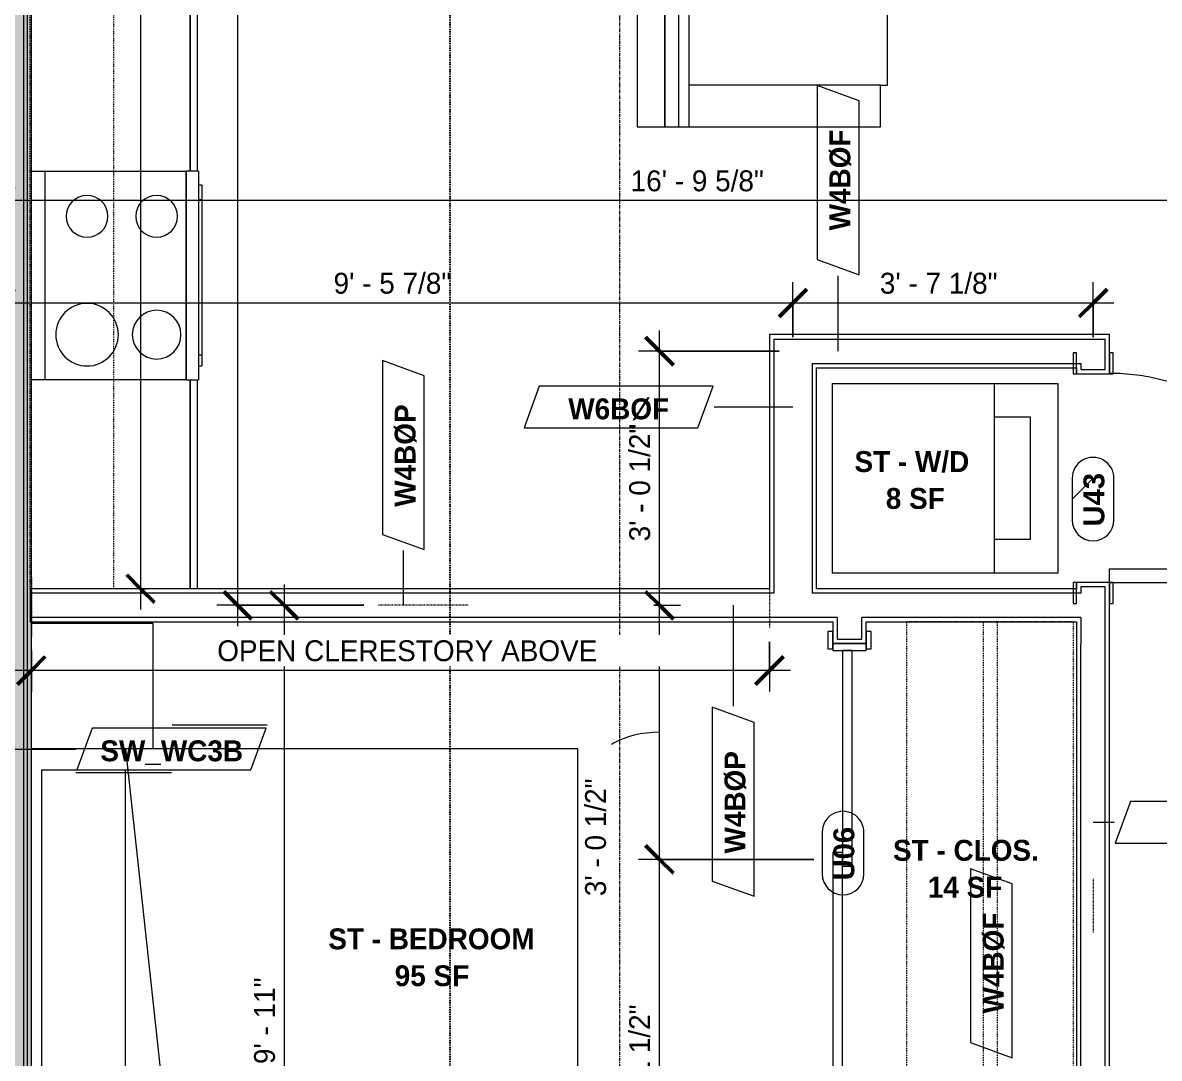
# Model space of a CAD drawing. Header units: inches. Extents: x -4058 to -1781, y 9814 to 12264.
# Drawn here: x -2913.1 to -2749.8, y 10584.5 to 10733.2 of the extents above; entities that cross this region are included whole.
import ezdxf

# ---------------------------------------------------------------- set-up
doc = ezdxf.new("R2010")
doc.units = ezdxf.units.IN
doc.header["$MEASUREMENT"] = 0
for name, pattern in [('Aligning Line 1_8_', [0.25, 0.125, -0.125]), ('Dash', [0.25, 0.125, -0.125]), ('Dash 3_32_', [0.1875, 0.09375, -0.09375]), ('Dash_2_', [0.25, 0.125, -0.125]), ('Grid Line 1_2_', [0.875, 0.5, -0.125, 0.125, -0.125])]:
    doc.linetypes.add(name, pattern=pattern)
for name, color, linetype, lineweight in [('0-1', 7, 'Continuous', 5), ('A-ANNO-DIMS', 211, 'Continuous', 9), ('A-ANNO-DIMS-32', 211, 'Continuous', 9), ('A-AREA-IDEN', 2, 'Continuous', 9), ('A-DETL-1', 90, 'Dash 3_32_', 9), ('A-DOOR-2', 31, 'Continuous', 9), ('A-DOOR-FRAM', 31, 'Continuous', 9), ('A-DOOR-IDEN', 31, 'Continuous', 9), ('A-WALL-1', 7, 'Continuous', 9), ('A-WALL-2', 113, 'Continuous', 9), ('A-WALL-IDEN', 211, 'Continuous', 9), ('G-ANNO-SYMB', 111, 'Aligning Line 1_8_', 9), ('I-FURN', 30, 'Continuous', 9), ('I-WALL-1', 1, 'Continuous', 18), ('I-WALL-2', 10, 'Continuous', 5), ('I-WALL-3', 7, 'Continuous', 9), ('P-SANR-FIXT', 6, 'Continuous', 9), ('Q-CASE', 31, 'Continuous', 9), ('Q-CASE-HDLN', 31, 'Dash', 9), ('Q-SPCQ', 91, 'Continuous', 9), ('S-GRID-1', 1, 'Grid Line 1_2_', 9)]:
    doc.layers.add(name, color=color, linetype=linetype, lineweight=lineweight)
doc.layers.add('0-4', color=250, linetype='Dash_2_')
doc.styles.add('Arial_B', font='arialbd.ttf', dxfattribs={"height": 3})
doc.styles.add('Century Gothic', font='ufonts.com_century-gothic.ttf', dxfattribs={"height": 3})
doc.styles.add('Century Gothic_B', font='GOTHICB.TTF', dxfattribs={"height": 3})
doc.dimstyles.new('MARKETING_DIMENSION', dxfattribs={"dimscale": 12, "dimtxt": 3.132505, "dimasz": 0.333333, "dimexe": 0.25, "dimexo": 0.166667, "dimgap": 0.041667, "dimtad": 1, "dimdec": 4, "dimrnd": 0.0625, "dimzin": 3, "dimdsep": 46, "dimlunit": 4, "dimtxsty": 'Century Gothic', "dimblk1": 'OBLIQUE', "dimblk2": 'OBLIQUE', "dimsah": 1, "dimcen": 0.09, "dimdle": 0.25, "dimazin": 0, "dimtfac": 1, "dimtdec": 4, "dimtix": 1, "dimtmove": 0, "dimatfit": 3, "dimfxl": 1, "dimtvp": 1, "dimtfill": 1, "dimfrac": 2, "dimtolj": 1, "dimtzin": 0, "dimarcsym": 2})
doc.dimstyles.new('THE_DIMENSION_STRING_1', dxfattribs={"dimscale": 12, "dimtxt": 3.132505, "dimasz": 0.333333, "dimexe": 0.25, "dimexo": 0.166667, "dimgap": 0.041667, "dimtad": 1, "dimdec": 4, "dimrnd": 0.0625, "dimzin": 3, "dimdsep": 46, "dimlunit": 4, "dimtxsty": 'Century Gothic', "dimblk1": 'OBLIQUE', "dimblk2": 'OBLIQUE', "dimsah": 1, "dimcen": 0.09, "dimdle": 0.25, "dimazin": 0, "dimtfac": 1, "dimtdec": 4, "dimtix": 1, "dimtmove": 1, "dimatfit": 3, "dimfxl": 1, "dimtvp": 1, "dimtfill": 1, "dimfrac": 2, "dimtolj": 1, "dimtzin": 0, "dimarcsym": 2})
doc.dimstyles.new('THE_DIMENSION_STRING_3', dxfattribs={"dimscale": 12, "dimtxt": 3.132505, "dimasz": 0.333333, "dimexe": 0.25, "dimexo": 0.166667, "dimgap": 0.041667, "dimtad": 1, "dimdec": 4, "dimrnd": 0.0625, "dimzin": 3, "dimdsep": 46, "dimlunit": 4, "dimtxsty": 'Century Gothic', "dimblk1": 'OBLIQUE', "dimblk2": 'OBLIQUE', "dimsah": 1, "dimcen": 0.09, "dimdle": 0.25, "dimazin": 0, "dimtfac": 1, "dimtdec": 4, "dimtix": 1, "dimtmove": 0, "dimatfit": 3, "dimfxl": 1, "dimtvp": 1, "dimtfill": 1, "dimfrac": 2, "dimtolj": 1, "dimtzin": 0, "dimarcsym": 2})
doc.dimstyles.new('THE_DIMENSION_STRING_4', dxfattribs={"dimscale": 12, "dimtxt": 3.132505, "dimasz": 0.333333, "dimexe": 0.25, "dimexo": 0.166667, "dimgap": 0.041667, "dimtad": 1, "dimdec": 4, "dimrnd": 0.0625, "dimzin": 3, "dimdsep": 46, "dimlunit": 4, "dimtxsty": 'Century Gothic', "dimblk1": 'OBLIQUE', "dimblk2": 'OBLIQUE', "dimsah": 1, "dimcen": 0.09, "dimdle": 0.25, "dimazin": 0, "dimtfac": 1, "dimtdec": 4, "dimtix": 1, "dimtmove": 0, "dimatfit": 3, "dimfxl": 1, "dimtvp": 1, "dimtfill": 1, "dimfrac": 2, "dimtolj": 1, "dimtzin": 0, "dimarcsym": 2})
doc.dimstyles.new('THE_DIMENSION_STRING_5', dxfattribs={"dimscale": 12, "dimtxt": 3.132505, "dimasz": 0.333333, "dimexe": 0.25, "dimexo": 0.166667, "dimgap": 0.041667, "dimtad": 1, "dimdec": 4, "dimrnd": 0.0625, "dimzin": 3, "dimdsep": 46, "dimlunit": 4, "dimtxsty": 'Century Gothic', "dimblk1": 'OBLIQUE', "dimblk2": 'OBLIQUE', "dimsah": 1, "dimcen": 0.09, "dimdle": 0.25, "dimazin": 0, "dimtfac": 1, "dimtdec": 4, "dimtix": 1, "dimtmove": 0, "dimatfit": 3, "dimfxl": 1, "dimtvp": 1, "dimtfill": 1, "dimfrac": 2, "dimtolj": 1, "dimtzin": 0, "dimarcsym": 2})

# ---------------------------------------------------------------- blocks, each defined once
blk = doc.blocks.new('CTR - 1st Phase - Common Walls_rvt-1-UNITS PLANS - 3RD FLOOR')
at = {"layer": 'I-WALL-1'}
blk.add_hatch(color=256, dxfattribs=at).paths.add_polyline_path([(-2911.89, 10458.16), (-2911.89, 10843.14), (-2912.51, 10843.14), (-2912.51, 10458.16)], flags=0)
at = {"layer": 'I-WALL-2'}
for points in [[(-2913.01, 10457.54), (-2913.01, 10843.14), (-2918.51, 10843.14), (-2918.51, 10457.54)], [(-2913.01, 10457.54), (-2912.51, 10457.54), (-2912.51, 10843.14), (-2913.01, 10843.14), (-2913.01, 10458.16)]]:
    blk.add_hatch(color=256, dxfattribs=at).paths.add_polyline_path(points, flags=0)
at = {"layer": 'A-WALL-1'}
for p, q in [((-2913.01, 10843.14), (-2913.01, 10458.16)), ((-2912.51, 10843.14), (-2912.51, 10458.16))]:
    blk.add_line(p, q, dxfattribs=at)
at = {"layer": 'I-WALL-3'}
blk.add_line((-2911.89, 10496.91), (-2911.89, 10843.14), dxfattribs=at)
blk = doc.blocks.new('Couch-Both_Arms-Generic - 1-1352606-UNITS PLANS - 3RD FLOOR')
at = {"layer": 'I-FURN'}
for p, q in [((42, 17.5), (-42, 17.5)), ((-42, 17.5), (-42, 13.5)), ((42, 13.5), (42, 17.5)), ((-42, 13.5), (42, 13.5)), ((42, 13.5), (-42, 13.5)), ((-42, 13.5), (-42, 10)), ((42, 10), (42, 13.5)), ((-42, 11.5), (42, 11.5)), ((-42, 10), (-42, -17.5)), ((-42, 10), (42, 10)), ((-36, -17.5), (-36, 10)), ((36, 10), (36, -17.5)), ((42, -17.5), (42, 10)), ((-42, -17.5), (-36, -17.5)), ((-36, -17.5), (-36, -18.5)), ((36, -18.5), (36, -17.5)), ((36, -17.5), (42, -17.5)), ((-36, -18.5), (36, -18.5))]:
    blk.add_line(p, q, dxfattribs=at)
blk = doc.blocks.new('SLIDING - FLUSH - SLIDING - FLUSH - 5-0 x 6-8-3934327-UNITS PLANS - 3RD FLOOR')
at = {"layer": 'A-DOOR-2'}
for p, q in [((-30.25, 3), (-32.75, 3)), ((-32.75, 3), (-32.75, 2.25)), ((-32.75, 2.25), (-30.25, 2.25)), ((-30.25, 2.25), (-30.25, 3)), ((1, 2.25), (-30, 2.25)), ((-30, 2.25), (-30, 0.87)), ((1, 0.87), (1, 2.25)), ((30.25, 3), (30.25, 2.25)), ((32.75, 3), (30.25, 3)), ((30.25, 2.25), (32.75, 2.25)), ((32.75, 2.25), (32.75, 3)), ((-30, 0.87), (1, 0.87)), ((30, 0.87), (-1, 0.87)), ((-1, 0.87), (-1, -0.5)), ((30, -0.5), (30, 0.87)), ((-1, -0.5), (30, -0.5)), ((-30.25, -2.5), (-32.75, -2.5)), ((-32.75, -2.5), (-32.75, -3.25)), ((-32.75, -3.25), (-30.25, -3.25)), ((-30.25, -3.25), (-30.25, -2.5)), ((32.75, -2.5), (30.25, -2.5)), ((30.25, -2.5), (30.25, -3.25)), ((30.25, -3.25), (32.75, -3.25)), ((32.75, -3.25), (32.75, -2.5))]:
    blk.add_line(p, q, dxfattribs=at)
at = {"layer": 'A-DOOR-FRAM'}
for p, q in [((-30, 2.25), (-31, 2.25)), ((-31, 2.25), (-31, -2.5)), ((-30, -2.5), (-30, 2.25)), ((31, 2.25), (30, 2.25)), ((30, 2.25), (30, -2.5)), ((31, -2.5), (31, 2.25)), ((-31, -2.5), (-30, -2.5)), ((30, -2.5), (31, -2.5))]:
    blk.add_line(p, q, dxfattribs=at)
blk = doc.blocks.new('OD_CW_Closet - OD_CW_Closet-3786619-UNITS PLANS - 3RD FLOOR')
at = {"layer": 'Q-CASE-HDLN'}
for p, q in [((68.99, 24), (0.74, 24)), ((0.74, 24), (0.74, 0)), ((68.99, 0), (68.99, 24)), ((0.74, 13), (68.99, 13)), ((0.74, 11), (68.99, 11)), ((0.74, 0), (68.99, 0))]:
    blk.add_line(p, q, dxfattribs=at)
blk = doc.blocks.new('SWING - SINGLE - FLUSH - SWING - FLUSH - 2-6 x 6-8 - PASSAGE-4330523-UNITS PLANS - 3RD FLOOR')
at = {"layer": 'A-DOOR-2'}
for p, q in [((13, 2.375), (13, 32.375)), ((15, 32.375), (13, 32.375)), ((15, 2.375), (15, 32.375)), ((-15, 2.875), (-18, 2.875)), ((-18, 2.875), (-18, 2.375)), ((-18, 2.375), (-15, 2.375)), ((-15, 2.375), (-15, 2.875)), ((15, 2.375), (13, 2.375)), ((18, 2.875), (15, 2.875)), ((15, 2.875), (15, 2.375)), ((15, 2.375), (18, 2.375)), ((18, 2.375), (18, 2.875)), ((-15, -2.375), (-18, -2.375)), ((-18, -2.375), (-18, -2.875)), ((-18, -2.875), (-15, -2.875)), ((-15, -2.875), (-15, -2.375)), ((18, -2.375), (15, -2.375)), ((15, -2.375), (15, -2.875)), ((15, -2.875), (18, -2.875)), ((18, -2.875), (18, -2.375))]:
    blk.add_line(p, q, dxfattribs=at)
blk.add_arc((15, 2.375), 30.067, 93.81407, 180, dxfattribs=at)
blk = doc.blocks.new('Bed-Standard - Queen 60_ x 79_-1242961-UNITS PLANS - 3RD FLOOR')
at = {"layer": 'I-FURN'}
for p, q in [((-19.31, 37.2), (-19.31, -41.3)), ((40.69, -41.3), (40.69, 37.2)), ((-16.31, 35.7), (-16.31, 23.7)), ((-16.31, 35.7), (37.69, 35.7)), ((37.69, 35.7), (37.69, 23.7)), ((40.69, 23.7), (-19.31, 17.13)), ((-16.31, 23.7), (37.69, 23.7)), ((-19.31, -41.3), (40.69, -41.3))]:
    blk.add_line(p, q, dxfattribs=at)
blk = doc.blocks.new('Stacked Washer and Dryer - 26_x25_ - Private-3627842-UNITS PLANS - 3RD FLOOR')
at = {"layer": 'P-SANR-FIXT'}
for p, q in [((0, 13.625), (32.4375, 13.625)), ((0, 13.625), (0, -13.625)), ((23.34375, -13.625), (23.34375, 13.625)), ((32.4375, 13.625), (32.4375, -13.625)), ((28.53125, 8.75), (23.34375, 8.75)), ((28.53125, -8.75), (28.53125, 8.75)), ((23.34375, -8.75), (28.53125, -8.75)), ((32.4375, -13.625), (0, -13.625))]:
    blk.add_line(p, q, dxfattribs=at)
blk = doc.blocks.new('Table-Night Stand - 18_ x 18_ x 24_-V29-UNITS PLANS - 3RD FLOOR')
at = {"layer": 'I-FURN'}
for p, q in [((18.15, 0), (18.15, 17.5)), ((0.15, 0), (18.15, 0))]:
    blk.add_line(p, q, dxfattribs=at)
blk = doc.blocks.new('OD_CW_Base Cabinet - OD_CW_Base Cabinet-3857764-UNITS PLANS - 3RD FLOOR')
at = {"layer": 'Q-CASE'}
for p, q in [((36.49, 0), (131.34, 0)), ((161.34, 0), (191.34, 0)), ((0.74, -23.81), (0.74, -21.81))]:
    blk.add_line(p, q, dxfattribs=at)
blk = doc.blocks.new('OD_CW_Upper Cabinet - OD_CW_Upper Cabinet-4304083-UNITS PLANS - 3RD FLOOR')
at = {"layer": 'Q-CASE-HDLN'}
for p, q in [((0.74, -24), (0.74, -12)), ((0.74, -12), (191.34, -12)), ((191.34, -12), (191.34, -24)), ((191.34, -24), (0.74, -24))]:
    blk.add_line(p, q, dxfattribs=at)
blk = doc.blocks.new('Wall Tag - Shear Wall-3956451-UNITS PLANS - 3RD FLOOR')
at = {"layer": 'A-WALL-IDEN'}
for p, q in [((0.4291, 0.1068), (0.0033, 0.1068)), ((-0.3561, 0.0937), (-0.4244, -0.0937)), ((0.4244, 0.0937), (-0.3561, 0.0937)), ((0.3561, -0.0937), (0.4244, 0.0937)), ((-0.4244, -0.0937), (0.3561, -0.0937)), ((0, -0.1068), (-0.4291, -0.1068))]:
    blk.add_line(p, q, dxfattribs=at)
blk = doc.blocks.new('DIMBLOCK588-UNITS PLANS - 3RD FLOOR')
at = {"layer": 'A-ANNO-DIMS-32', "lineweight": 50}
for p, q in [((-2821.63, 10613.03), (-2823.63, 10615.03)), ((-2821.63, 10613.03), (-2819.63, 10611.03)), ((-2821.63, 10553.53), (-2823.63, 10555.53)), ((-2821.63, 10553.53), (-2819.63, 10551.53))]:
    blk.add_line(p, q, dxfattribs=at)
at = {"layer": 'A-ANNO-DIMS-32'}
for p, q in [((-2799.45, 10613.03), (-2824.63, 10613.03)), ((-2821.63, 10553.53), (-2821.63, 10613.03)), ((-2821.63, 10613.03), (-2799.45, 10613.03)), ((-2806.42, 10553.53), (-2824.63, 10553.53)), ((-2821.63, 10553.53), (-2806.42, 10553.53))]:
    blk.add_line(p, q, dxfattribs=at)
at = {"layer": 'A-ANNO-DIMS-32', "color": 0, "insert": (-2825.98, 10573.04), "char_height": 3, "width": 24.5827, "attachment_point": 1, "rotation": 90, "line_spacing_factor": 0.984502, "style": 'Century Gothic', "bg_fill": 3, "box_fill_scale": 1.25, "bg_fill_color": 256, "bg_fill_true_color": 13158600, "bg_fill_transparency": 0}
blk.add_mtext('4\' - 11 1/2"', dxfattribs=at)
blk = doc.blocks.new('_Oblique')
at = {"color": 0, "linetype": 'ByBlock', "lineweight": -2}
blk.add_line((-0.5, -0.5), (0.5, 0.5), dxfattribs=at)
blk = doc.blocks.new('DIMBLOCK589-UNITS PLANS - 3RD FLOOR')
at = {"layer": 'A-ANNO-DIMS-32', "lineweight": 50}
for p, q in [((-2821.63, 10649.53), (-2823.63, 10651.53)), ((-2821.63, 10649.53), (-2819.63, 10647.53)), ((-2821.63, 10613.03), (-2823.63, 10615.03)), ((-2821.63, 10613.03), (-2819.63, 10611.03))]:
    blk.add_line(p, q, dxfattribs=at)
at = {"layer": 'A-ANNO-DIMS-32'}
for p, q in [((-2822.46, 10649.53), (-2818.63, 10649.53)), ((-2821.63, 10649.53), (-2822.46, 10649.53)), ((-2821.63, 10613.03), (-2821.63, 10649.53)), ((-2799.45, 10613.03), (-2824.63, 10613.03)), ((-2821.63, 10613.03), (-2799.45, 10613.03))]:
    blk.add_line(p, q, dxfattribs=at)
blk.add_ellipse((-2821.63, 10625.89), major_axis=(-9.31, 0), ratio=0.579435, start_param=4.712389, end_param=6.283185, dxfattribs=at)
at = {"layer": 'A-ANNO-DIMS-32', "color": 0, "insert": (-2832.32, 10607.74), "char_height": 3, "width": 21.7784, "attachment_point": 1, "rotation": 90, "line_spacing_factor": 0.984502, "style": 'Century Gothic', "bg_fill": 3, "box_fill_scale": 1.25, "bg_fill_color": 256, "bg_fill_true_color": 13158600, "bg_fill_transparency": 0}
blk.add_mtext('3\' - 0 1/2"', dxfattribs=at)
blk = doc.blocks.new('DIMBLOCK590-UNITS PLANS - 3RD FLOOR')
at = {"layer": 'A-ANNO-DIMS-32', "lineweight": 50}
for p, q in [((-2821.63, 10686.03), (-2823.63, 10688.03)), ((-2821.63, 10686.03), (-2819.63, 10684.03)), ((-2821.63, 10649.53), (-2823.63, 10651.53)), ((-2821.63, 10649.53), (-2819.63, 10647.53))]:
    blk.add_line(p, q, dxfattribs=at)
at = {"layer": 'A-ANNO-DIMS-32'}
for p, q in [((-2821.63, 10649.53), (-2821.63, 10689.03)), ((-2804.45, 10686.03), (-2824.63, 10686.03)), ((-2821.63, 10686.03), (-2804.45, 10686.03)), ((-2822.46, 10649.53), (-2818.63, 10649.53)), ((-2821.63, 10649.53), (-2822.46, 10649.53))]:
    blk.add_line(p, q, dxfattribs=at)
at = {"layer": 'A-ANNO-DIMS-32', "color": 0, "insert": (-2825.98, 10658.71), "char_height": 3, "width": 21.7784, "attachment_point": 1, "rotation": 90, "line_spacing_factor": 0.984502, "style": 'Century Gothic', "bg_fill": 3, "box_fill_scale": 1.25, "bg_fill_color": 256, "bg_fill_true_color": 13158600, "bg_fill_transparency": 0}
blk.add_mtext('3\' - 0 1/2"', dxfattribs=at)
blk = doc.blocks.new('Wall Tag - Arch Wall-3956453-UNITS PLANS - 3RD FLOOR')
at = {"layer": 'A-WALL-IDEN'}
for p, q in [((-0.3561, 0.0937), (-0.4244, -0.0937)), ((0.4244, 0.0937), (-0.3561, 0.0937)), ((0.3561, -0.0937), (0.4244, 0.0937)), ((-0.4244, -0.0937), (0.3561, -0.0937))]:
    blk.add_line(p, q, dxfattribs=at)
blk = doc.blocks.new('Door Tag - Type Mark-2601225-UNITS PLANS - 3RD FLOOR')
at = {"layer": 'A-DOOR-IDEN'}
for p, q in [((0.09375, 0.09375), (-0.09375, 0.09375)), ((-0.09375, -0.09375), (0.09375, -0.09375))]:
    blk.add_line(p, q, dxfattribs=at)
for centre, start, end in [((-0.09375, 0), 90, 270), ((0.09375, 0), 270, 90)]:
    blk.add_arc(centre, 0.09375, start, end, dxfattribs=at)
blk = doc.blocks.new('DIMBLOCK863-UNITS PLANS - 3RD FLOOR')
at = {"layer": 'A-ANNO-DIMS-32'}
for p, q in [((-2802.45, 10688.03), (-2802.45, 10695.95)), ((-2759.32, 10688.03), (-2759.32, 10695.95)), ((-2756.32, 10692.95), (-2802.45, 10692.95)), ((-2802.45, 10692.95), (-2802.45, 10688.03)), ((-2759.32, 10692.95), (-2759.32, 10688.03))]:
    blk.add_line(p, q, dxfattribs=at)
at = {"layer": 'A-ANNO-DIMS-32', "lineweight": 50}
for p, q in [((-2802.45, 10692.95), (-2800.45, 10694.95)), ((-2759.32, 10692.95), (-2757.32, 10694.95)), ((-2802.45, 10692.95), (-2804.45, 10690.95)), ((-2759.32, 10692.95), (-2761.32, 10690.95))]:
    blk.add_line(p, q, dxfattribs=at)
at = {"layer": 'A-ANNO-DIMS-32', "color": 0, "insert": (-2789.96, 10697.3), "char_height": 3, "width": 21.7784, "attachment_point": 1, "line_spacing_factor": 0.984502, "style": 'Century Gothic', "bg_fill": 3, "box_fill_scale": 1.25, "bg_fill_color": 256, "bg_fill_true_color": 13158600, "bg_fill_transparency": 0}
blk.add_mtext('3\' - 7 1/8"', dxfattribs=at)
blk = doc.blocks.new('DIMBLOCK864-UNITS PLANS - 3RD FLOOR')
at = {"layer": 'A-ANNO-DIMS-32'}
for p, q in [((-2916.32, 10692.12), (-2916.32, 10695.95)), ((-2802.45, 10688.03), (-2802.45, 10695.95)), ((-2802.45, 10692.95), (-2919.32, 10692.95)), ((-2916.32, 10692.95), (-2916.32, 10692.12)), ((-2802.45, 10692.95), (-2802.45, 10688.03))]:
    blk.add_line(p, q, dxfattribs=at)
at = {"layer": 'A-ANNO-DIMS-32', "lineweight": 50}
for p, q in [((-2916.32, 10692.95), (-2914.32, 10694.95)), ((-2802.45, 10692.95), (-2800.45, 10694.95)), ((-2916.32, 10692.95), (-2918.32, 10690.95)), ((-2802.45, 10692.95), (-2804.45, 10690.95))]:
    blk.add_line(p, q, dxfattribs=at)
at = {"layer": 'A-ANNO-DIMS-32', "color": 0, "insert": (-2868.46, 10697.3), "char_height": 3, "width": 21.7784, "attachment_point": 1, "line_spacing_factor": 0.984502, "style": 'Century Gothic', "bg_fill": 3, "box_fill_scale": 1.25, "bg_fill_color": 256, "bg_fill_true_color": 13158600, "bg_fill_transparency": 0}
blk.add_mtext('9\' - 5 7/8"', dxfattribs=at)
blk = doc.blocks.new('DIMBLOCK918-UNITS PLANS - 3RD FLOOR')
at = {"layer": 'A-ANNO-DIMS-32'}
for p, q in [((-2882.25, 10846.13), (-2882.25, 10646.53)), ((-2876.3, 10843.13), (-2885.25, 10843.13)), ((-2882.25, 10843.13), (-2876.3, 10843.13)), ((-2864.12, 10649.53), (-2885.25, 10649.53)), ((-2882.25, 10649.53), (-2864.12, 10649.53))]:
    blk.add_line(p, q, dxfattribs=at)
at = {"layer": 'A-ANNO-DIMS-32', "lineweight": 50}
for p, q in [((-2882.25, 10843.13), (-2884.25, 10845.13)), ((-2882.25, 10843.13), (-2880.25, 10841.13)), ((-2882.25, 10649.53), (-2884.25, 10651.53)), ((-2882.25, 10649.53), (-2880.25, 10647.53))]:
    blk.add_line(p, q, dxfattribs=at)
at = {"layer": 'A-ANNO-DIMS-32', "color": 0, "insert": (-2886.59, 10736.09), "char_height": 3, "width": 24.5827, "attachment_point": 1, "rotation": 90, "line_spacing_factor": 0.984502, "style": 'Century Gothic', "bg_fill": 3, "box_fill_scale": 1.25, "bg_fill_color": 256, "bg_fill_true_color": 13158600, "bg_fill_transparency": 0}
blk.add_mtext('16\' - 1 5/8"', dxfattribs=at)
blk = doc.blocks.new('DIMBLOCK1198-UNITS PLANS - 3RD FLOOR')
at = {"layer": 'A-ANNO-DIMS-32'}
for p, q in [((-2737.24, 10379.04), (-2737.24, 11757.51)), ((-2763.24, 11754.51), (-2734.24, 11754.51)), ((-2760.24, 11755.34), (-2760.24, 11751.51)), ((-2760.24, 11754.51), (-2760.24, 11755.34)), ((-2737.24, 11754.51), (-2737.24, 10379.04))]:
    blk.add_line(p, q, dxfattribs=at)
at = {"layer": 'A-ANNO-DIMS-32', "lineweight": 50}
for p, q in [((-2760.24, 11754.51), (-2758.24, 11756.51)), ((-2737.24, 11754.51), (-2735.24, 11756.51)), ((-2760.24, 11754.51), (-2762.24, 11752.51)), ((-2737.24, 11754.51), (-2739.24, 11752.51))]:
    blk.add_line(p, q, dxfattribs=at)
at = {"layer": 'A-ANNO-DIMS-32', "color": 0, "insert": (-2755.15, 11758.85), "char_height": 3, "width": 15.394, "attachment_point": 1, "line_spacing_factor": 0.984502, "style": 'Century Gothic', "bg_fill": 3, "box_fill_scale": 1.25, "bg_fill_color": 256, "bg_fill_true_color": 13158600, "bg_fill_transparency": 0}
blk.add_mtext('1\' - 11"', dxfattribs=at)
blk = doc.blocks.new('DIMBLOCK1351-UNITS PLANS - 3RD FLOOR')
at = {"layer": 'A-ANNO-DIMS-32'}
for p, q in [((-2875.55, 10652.53), (-2875.55, 10530.53)), ((-2874.72, 10649.53), (-2878.55, 10649.53)), ((-2875.55, 10649.53), (-2874.72, 10649.53)), ((-2874.72, 10530.53), (-2878.55, 10530.53)), ((-2875.55, 10530.53), (-2874.72, 10530.53))]:
    blk.add_line(p, q, dxfattribs=at)
at = {"layer": 'A-ANNO-DIMS-32', "lineweight": 50}
for p, q in [((-2875.55, 10649.53), (-2877.55, 10651.53)), ((-2875.55, 10649.53), (-2873.55, 10647.53)), ((-2875.55, 10530.53), (-2877.55, 10532.53)), ((-2875.55, 10530.53), (-2873.55, 10528.53))]:
    blk.add_line(p, q, dxfattribs=at)
at = {"layer": 'A-ANNO-DIMS-32', "color": 0, "insert": (-2879.89, 10583.62), "char_height": 3, "width": 15.394, "attachment_point": 1, "rotation": 90, "line_spacing_factor": 0.984502, "style": 'Century Gothic', "bg_fill": 3, "box_fill_scale": 1.25, "bg_fill_color": 256, "bg_fill_true_color": 13158600, "bg_fill_transparency": 0}
blk.add_mtext('9\' - 11"', dxfattribs=at)
blk = doc.blocks.new('DIMBLOCK1399-UNITS PLANS - 3RD FLOOR')
at = {"layer": 'A-ANNO-DIMS-32'}
for p, q in [((-2805.82, 10644.28), (-2805.82, 10637.16)), ((-2805.82, 10640.16), (-2805.82, 10644.28)), ((-2911.89, 10643.03), (-2911.89, 10637.16)), ((-2911.89, 10640.16), (-2911.89, 10643.03)), ((-2802.82, 10640.16), (-2914.89, 10640.16))]:
    blk.add_line(p, q, dxfattribs=at)
at = {"layer": 'A-ANNO-DIMS-32', "lineweight": 50}
for p, q in [((-2911.89, 10640.16), (-2909.89, 10642.16)), ((-2805.82, 10640.16), (-2803.82, 10642.16)), ((-2911.89, 10640.16), (-2913.89, 10638.16)), ((-2805.82, 10640.16), (-2807.82, 10638.16))]:
    blk.add_line(p, q, dxfattribs=at)
at = {"layer": 'A-ANNO-DIMS-32', "color": 0, "insert": (-2885.18, 10644.5), "char_height": 3, "width": 63.1871, "attachment_point": 1, "line_spacing_factor": 0.984502, "style": 'Century Gothic', "bg_fill": 3, "box_fill_scale": 1.25, "bg_fill_color": 256, "bg_fill_true_color": 13158600, "bg_fill_transparency": 0}
blk.add_mtext('OPEN CLERESTORY ABOVE', dxfattribs=at)
blk = doc.blocks.new('DIMBLOCK1412-UNITS PLANS - 3RD FLOOR')
at = {"layer": 'A-ANNO-DIMS-32'}
for p, q in [((-2714.72, 10715.53), (-2714.72, 10704.66)), ((-2714.72, 10707.66), (-2714.72, 10715.53)), ((-2916.32, 10711.53), (-2916.32, 10704.66)), ((-2916.32, 10707.66), (-2916.32, 10711.53)), ((-2711.72, 10707.66), (-2919.32, 10707.66))]:
    blk.add_line(p, q, dxfattribs=at)
at = {"layer": 'A-ANNO-DIMS-32', "lineweight": 50}
for p, q in [((-2916.32, 10707.66), (-2914.32, 10709.66)), ((-2714.72, 10707.66), (-2712.72, 10709.66)), ((-2916.32, 10707.66), (-2918.32, 10705.66)), ((-2714.72, 10707.66), (-2716.72, 10705.66))]:
    blk.add_line(p, q, dxfattribs=at)
at = {"layer": 'A-ANNO-DIMS-32', "color": 0, "insert": (-2825.77, 10712.01), "char_height": 3, "width": 24.5827, "attachment_point": 1, "line_spacing_factor": 0.984502, "style": 'Century Gothic', "bg_fill": 3, "box_fill_scale": 1.25, "bg_fill_color": 256, "bg_fill_true_color": 13158600, "bg_fill_transparency": 0}
blk.add_mtext('16\' - 9 5/8"', dxfattribs=at)
blk = doc.blocks.new('DIMBLOCK1490-UNITS PLANS - 3RD FLOOR')
at = {"layer": 'A-ANNO-DIMS-32', "lineweight": 50}
for p, q in [((-2896.19, 10842.51), (-2898.19, 10844.51)), ((-2896.19, 10842.51), (-2894.19, 10840.51)), ((-2896.19, 10651.91), (-2898.19, 10653.91)), ((-2896.19, 10651.91), (-2894.19, 10649.91))]:
    blk.add_line(p, q, dxfattribs=at)
at = {"layer": 'A-ANNO-DIMS-32'}
for p, q in [((-2896.19, 10845.51), (-2896.19, 10648.91)), ((-2895.36, 10842.51), (-2899.19, 10842.51)), ((-2896.19, 10842.51), (-2895.36, 10842.51)), ((-2895.36, 10651.91), (-2899.19, 10651.91)), ((-2896.19, 10651.91), (-2895.36, 10651.91))]:
    blk.add_line(p, q, dxfattribs=at)
at = {"layer": 'A-ANNO-DIMS-32', "color": 0, "insert": (-2900.53, 10735.8), "char_height": 3, "width": 27.387, "attachment_point": 1, "rotation": 90, "line_spacing_factor": 0.984502, "style": 'Century Gothic', "bg_fill": 3, "box_fill_scale": 1.25, "bg_fill_color": 256, "bg_fill_true_color": 13158600, "bg_fill_transparency": 0}
blk.add_mtext('15\' - 10 5/8"', dxfattribs=at)

msp = doc.modelspace()

# ---------------------------------------------------------------- linework, layer by layer
at = {"layer": 'A-DETL-1'}
for p, q in [((-2911.88624, 10669.90981), (-2911.88624, 10671.65981)), ((-2911.88624, 10653.53481), (-2911.88624, 10645.03481)), ((-2805.82374, 10654.03481), (-2805.82374, 10646.28481)), ((-2849.12374, 10649.53481), (-2862.12374, 10649.53481)), ((-2759.32374, 10610.2246), (-2759.32374, 10602.53481))]:
    msp.add_line(p, q, dxfattribs=at)
at = {"layer": 'A-DOOR-IDEN'}
msp.add_line((-2759.32374, 10667.78446), (-2762.32374, 10664.78446), dxfattribs=at)
at = {"layer": 'A-WALL-2'}
for p, q in [((-2756.94874, 10688.40912), (-2805.82374, 10688.40912)), ((-2805.82374, 10688.40912), (-2805.82374, 10651.90981)), ((-2805.19874, 10687.78412), (-2757.57374, 10687.78412)), ((-2805.19874, 10687.78412), (-2805.19874, 10651.28481)), ((-2757.57374, 10683.40946), (-2757.57374, 10687.78412)), ((-2756.94874, 10682.78446), (-2756.94874, 10688.40912)), ((-2799.69874, 10684.28412), (-2761.07374, 10684.28412)), ((-2799.69874, 10684.28412), (-2799.69874, 10651.28481)), ((-2761.07374, 10684.28412), (-2761.07374, 10683.40946)), ((-2799.07374, 10683.65912), (-2761.69874, 10683.65912)), ((-2799.07374, 10651.90981), (-2799.07374, 10683.65912)), ((-2761.69874, 10683.65912), (-2761.69874, 10682.78446)), ((-2761.69874, 10682.78446), (-2756.94874, 10682.78446)), ((-2761.07374, 10683.40946), (-2757.57374, 10683.40946)), ((-2805.82374, 10651.90981), (-2912.07374, 10651.90981)), ((-2912.07374, 10651.90981), (-2912.07374, 10647.15981)), ((-2761.69874, 10651.90981), (-2799.07374, 10651.90981)), ((-2761.69874, 10652.78446), (-2761.69874, 10651.90981)), ((-2756.94874, 10652.78446), (-2761.69874, 10652.78446)), ((-2761.07374, 10652.15946), (-2761.07374, 10651.28481)), ((-2757.57374, 10652.15946), (-2761.07374, 10652.15946)), ((-2757.57374, 10643.9144), (-2757.57374, 10652.15946)), ((-2756.94874, 10643.9144), (-2756.94874, 10652.78446)), ((-2805.19874, 10651.28481), (-2912.07374, 10651.28481)), ((-2761.07374, 10651.28481), (-2799.69874, 10651.28481)), ((-2796.07374, 10647.78481), (-2912.07374, 10647.78481)), ((-2912.07374, 10647.15981), (-2796.69874, 10647.15981)), ((-2796.69874, 10647.15981), (-2796.69874, 10644.03481)), ((-2796.07374, 10647.78481), (-2796.07374, 10644.65981)), ((-2792.57374, 10644.65981), (-2792.57374, 10647.78481)), ((-2761.07374, 10647.78481), (-2792.57374, 10647.78481)), ((-2791.94874, 10644.03481), (-2791.94874, 10647.15981)), ((-2791.94874, 10647.15981), (-2761.69874, 10647.15981)), ((-2761.69874, 10647.15981), (-2761.69874, 10643.9144)), ((-2761.07374, 10647.78481), (-2761.07374, 10643.9144)), ((-2796.69874, 10644.03481), (-2791.94874, 10644.03481)), ((-2796.07374, 10644.65981), (-2792.57374, 10644.65981)), ((-2761.69874, 10643.9144), (-2761.69874, 10578.90981)), ((-2761.07374, 10578.28481), (-2761.07374, 10643.9144)), ((-2757.57374, 10574.78481), (-2757.57374, 10643.9144)), ((-2756.94874, 10574.15981), (-2756.94874, 10643.9144))]:
    msp.add_line(p, q, dxfattribs=at)
at = {"layer": 'A-WALL-IDEN'}
for p, q in [((-2795.95391, 10686.03412), (-2795.95391, 10696.87728)), ((-2858.43517, 10649.53481), (-2858.43517, 10657.37796)), ((-2916.32374, 10628.8742), (-2905.48058, 10628.8742)), ((-2759.32374, 10618.35113), (-2756.29441, 10618.35113))]:
    msp.add_line(p, q, dxfattribs=at)
at = {"layer": 'G-ANNO-SYMB'}
msp.add_line((-2851.7738, 10857.05315), (-2851.7738, 9975.90299), dxfattribs=at)
at = {"layer": 'Q-CASE'}
for p, q in [((-2889.07374, 10806.75981), (-2889.07374, 10711.90981)), ((-2889.07374, 10711.90981), (-2889.07374, 10806.75981)), ((-2888.07374, 10806.75981), (-2888.07374, 10711.90981)), ((-2889.07374, 10681.90981), (-2889.07374, 10651.90981)), ((-2889.07374, 10651.90981), (-2889.07374, 10681.90981)), ((-2888.07374, 10681.90981), (-2888.07374, 10651.90981))]:
    msp.add_line(p, q, dxfattribs=at)
at = {"layer": 'Q-SPCQ'}
for p, q in [((-2911.88624, 10711.90981), (-2909.88624, 10711.90981)), ((-2909.88624, 10711.90981), (-2889.63624, 10711.90981)), ((-2909.88624, 10681.90981), (-2909.88624, 10711.90981)), ((-2889.63624, 10681.90981), (-2889.63624, 10711.90981)), ((-2887.88624, 10711.90981), (-2889.63624, 10711.90981)), ((-2889.63624, 10711.90981), (-2889.63624, 10681.90981)), ((-2887.88624, 10711.90981), (-2887.88624, 10681.90981)), ((-2887.38624, 10709.90981), (-2887.88624, 10709.90981)), ((-2887.38624, 10709.90981), (-2887.38624, 10707.78481)), ((-2887.38624, 10707.78481), (-2887.88624, 10707.78481)), ((-2887.38624, 10707.78481), (-2887.38624, 10685.51954)), ((-2887.88624, 10685.51954), (-2887.38624, 10685.51954)), ((-2887.38624, 10685.51954), (-2887.38624, 10683.90981)), ((-2887.88624, 10683.90981), (-2887.38624, 10683.90981)), ((-2909.88624, 10681.90981), (-2911.88624, 10681.90981)), ((-2889.63624, 10681.90981), (-2909.88624, 10681.90981)), ((-2889.63624, 10681.90981), (-2887.88624, 10681.90981))]:
    msp.add_line(p, q, dxfattribs=at)
for centre, radius, start, end in [((-2903.88624, 10705.40981), 3, 90, 270), ((-2903.88624, 10705.40981), 3, 270, 90), ((-2893.88624, 10705.40981), 3, 90, 270), ((-2893.88624, 10705.40981), 3, 270, 90), ((-2903.88624, 10688.40981), 4.5, 90, 270), ((-2903.88624, 10688.40981), 4.5, 270, 90), ((-2893.88624, 10688.40981), 3.5, 90, 270), ((-2893.88624, 10688.40981), 3.5, 270, 90)]:
    msp.add_arc(centre, radius, start, end, dxfattribs=at)

# ---------------------------------------------------------------- block references
at = {"layer": '0-1'}
msp.add_blockref('CTR - 1st Phase - Common Walls_rvt-1-UNITS PLANS - 3RD FLOOR', (0, 0), dxfattribs=at)
at = {"layer": 'A-DOOR-2'}
for name, p, rotation in [('SWING - SINGLE - FLUSH - SWING - FLUSH - 2-6 x 6-8 - PASSAGE-4330523-UNITS PLANS - 3RD FLOOR', (-2759.32374, 10667.78446), 269.9999999999741), ('SLIDING - FLUSH - SLIDING - FLUSH - 5-0 x 6-8-3934327-UNITS PLANS - 3RD FLOOR', (-2794.44874, 10613.03481), 90.00000000004533)]:
    msp.add_blockref(name, p, dxfattribs=dict(at, rotation=rotation))
at = {"layer": 'A-DOOR-IDEN', "xscale": 31.99999999999999, "yscale": 31.99999999999999, "zscale": 31.99999999999999, "rotation": 89.99999999999955}
msp.add_blockref('Door Tag - Type Mark-2601225-UNITS PLANS - 3RD FLOOR', (-2759.32374, 10664.78446), dxfattribs=at)
at = {"layer": 'A-WALL-IDEN', "xscale": 31.99999999999999, "yscale": 31.99999999999999, "zscale": 31.99999999999999, "rotation": 89.99999999999955}
for p in [(-2795.95391, 10710.60898), (-2858.43517, 10671.10967), (-2773.92815, 10598.10967)]:
    msp.add_blockref('Wall Tag - Arch Wall-3956453-UNITS PLANS - 3RD FLOOR', p, dxfattribs=at)
at = {"layer": 'A-WALL-IDEN', "xscale": 31.99999999999999, "yscale": 31.99999999999999, "zscale": 31.99999999999999}
for name, p in [('Wall Tag - Shear Wall-3956451-UNITS PLANS - 3RD FLOOR', (-2891.74888, 10628.8742)), ('Wall Tag - Arch Wall-3956453-UNITS PLANS - 3RD FLOOR', (-2742.5627, 10618.35113))]:
    msp.add_blockref(name, p, dxfattribs=at)
at = {"layer": 'I-FURN'}
for name, p, rotation in [('Couch-Both_Arms-Generic - 1-1352606-UNITS PLANS - 3RD FLOOR', (-2807.34874, 10760.25961), 89.9999999999797), ('Table-Night Stand - 18_ x 18_ x 24_-V29-UNITS PLANS - 3RD FLOOR', (-2894.38765, 10628.76281), 90.00000000002872), ('Bed-Standard - Queen 60_ x 79_-1242961-UNITS PLANS - 3RD FLOOR', (-2874.68274, 10588.22128), 90.00000000002872)]:
    msp.add_blockref(name, p, dxfattribs=dict(at, rotation=rotation))
at = {"layer": 'P-SANR-FIXT'}
msp.add_blockref('Stacked Washer and Dryer - 26_x25_ - Private-3627842-UNITS PLANS - 3RD FLOOR', (-2796.82374, 10667.78446), dxfattribs=at)
at = {"layer": 'Q-CASE'}
for name, p, rotation in [('OD_CW_Upper Cabinet - OD_CW_Upper Cabinet-4304083-UNITS PLANS - 3RD FLOOR', (-2888.07374, 10843.24751), 269.9999999999841), ('OD_CW_Base Cabinet - OD_CW_Base Cabinet-3857764-UNITS PLANS - 3RD FLOOR', (-2888.07374, 10843.24751), 270.0000000000046), ('OD_CW_Closet - OD_CW_Closet-3786619-UNITS PLANS - 3RD FLOOR', (-2786.11241, 10647.89751), 270.000000000021)]:
    msp.add_blockref(name, p, dxfattribs=dict(at, rotation=rotation))

# ---------------------------------------------------------------- texts
at = {"layer": 'A-AREA-IDEN', "char_height": 3, "attachment_point": 1, "style": 'Century Gothic_B'}
for s, insert, width in [('ST - W/D', (-2793.60295, 10671.67769), 20.402), ('8 SF', (-2789.10531, 10666.38056), 9.494), ('ST - CLOS.', (-2788.06887, 10615.82897), 24.543), ('14 SF', (-2783.0673, 10610.53184), 12.423), ('ST - BEDROOM', (-2869.21783, 10603.10861), 35.552), ('95 SF', (-2859.67453, 10597.81147), 12.423)]:
    msp.add_mtext(s, dxfattribs=dict(at, insert=insert, width=width))
at = {"layer": 'A-DOOR-IDEN', "insert": (-2760.70359, 10660.85258), "char_height": 3, "width": 9.393, "attachment_point": 1, "rotation": 90, "style": 'Arial_B'}
msp.add_mtext('U43', dxfattribs=at)
at = {"layer": 'A-WALL-IDEN', "char_height": 3, "attachment_point": 1, "rotation": 90, "style": 'Century Gothic_B'}
for s, insert, width in [('W4BØF', (-2797.20145, 10703.39306), 17.372), ('W4BØP', (-2859.6827, 10663.67957), 17.877), ('W4BØF', (-2775.17568, 10590.89375), 17.372)]:
    msp.add_mtext(s, dxfattribs=dict(at, insert=insert, width=width))
at = {"layer": 'A-WALL-IDEN', "insert": (-2901.96952, 10630.12173), "char_height": 3, "width": 24.644, "attachment_point": 1, "style": 'Century Gothic_B'}
msp.add_mtext('SW_WC3B', dxfattribs=at)

# ---------------------------------------------------------------- next in the draw order: dimensions: what is measured, and where the dimension line sits
at = {"layer": 'A-ANNO-DIMS'}
dim = msp.add_linear_dim(base=(-2821.63188, 10613.03481), p1=(-2804.41633, 10553.53481), p2=(-2797.44874, 10613.03481), angle=90, dimstyle='THE_DIMENSION_STRING_3', override={"dimpost": '<>', "dimfxl": 59.906572}, dxfattribs=at)
dim.commit()
dim.dimension.update_dxf_attribs({"geometry": 'DIMBLOCK588-UNITS PLANS - 3RD FLOOR', "text_midpoint": (-2823.87355, 10583.28481)})

# ---------------------------------------------------------------- next in the draw order: dimensions: what is measured, and where the dimension line sits
dim = msp.add_linear_dim(base=(-2821.63188, 10649.53481), p1=(-2797.44874, 10613.03481), p2=(-2824.4603, 10649.53481), angle=90, dimstyle='THE_DIMENSION_STRING_1', override={"dimpost": '<>', "dimfxl": 45.407871}, dxfattribs=at)
dim.commit()
dim.dimension.update_dxf_attribs({"geometry": 'DIMBLOCK589-UNITS PLANS - 3RD FLOOR', "text_midpoint": (-2830.32322, 10618.63237), "dimtype": 160, "text_rotation": 90})

# ---------------------------------------------------------------- next in the draw order: block references
at = {"layer": 'A-DOOR-IDEN', "xscale": 31.99999999999999, "yscale": 31.99999999999999, "zscale": 31.99999999999999, "rotation": 89.99999999999955}
msp.add_blockref('Door Tag - Type Mark-2601225-UNITS PLANS - 3RD FLOOR', (-2795.25282, 10613.93278), dxfattribs=at)
at = {"layer": 'A-WALL-IDEN', "xscale": 31.99999999999999, "yscale": 31.99999999999999, "zscale": 31.99999999999999, "rotation": 89.99999999999955}
msp.add_blockref('Wall Tag - Arch Wall-3956453-UNITS PLANS - 3RD FLOOR', (-2811.03579, 10621.29881), dxfattribs=at)

# ---------------------------------------------------------------- next in the draw order: texts
at = {"layer": 'A-DOOR-IDEN', "insert": (-2796.63268, 10610.00089), "char_height": 3, "width": 9.393, "attachment_point": 1, "rotation": 90, "style": 'Arial_B'}
msp.add_mtext('U06', dxfattribs=at)
at = {"layer": 'A-WALL-IDEN', "insert": (-2812.28332, 10613.86871), "char_height": 3, "width": 17.877, "attachment_point": 1, "rotation": 90, "style": 'Century Gothic_B'}
msp.add_mtext('W4BØP', dxfattribs=at)

# ---------------------------------------------------------------- next in the draw order: dimensions: what is measured, and where the dimension line sits
at = {"layer": 'A-ANNO-DIMS'}
dim = msp.add_linear_dim(base=(-2821.63188, 10686.03412), p1=(-2824.4603, 10649.53481), p2=(-2802.44874, 10686.03412), angle=90, dimstyle='THE_DIMENSION_STRING_3', override={"dimpost": '<>', "dimfxl": 42.622871}, dxfattribs=at)
dim.commit()
dim.dimension.update_dxf_attribs({"geometry": 'DIMBLOCK590-UNITS PLANS - 3RD FLOOR', "text_midpoint": (-2823.87355, 10667.78446)})

# ---------------------------------------------------------------- next in the draw order: linework, layer by layer
at = {"layer": 'A-WALL-IDEN'}
for p, q in [((-2802.44874, 10677.99971), (-2813.78273, 10677.99971)), ((-2811.03579, 10649.53481), (-2811.03579, 10635.03051))]:
    msp.add_line(p, q, dxfattribs=at)

# ---------------------------------------------------------------- next in the draw order: block references
at = {"layer": 'A-WALL-IDEN', "xscale": 31.99999999999999, "yscale": 31.99999999999999, "zscale": 31.99999999999999}
msp.add_blockref('Wall Tag - Arch Wall-3956453-UNITS PLANS - 3RD FLOOR', (-2827.51443, 10677.99971), dxfattribs=at)

# ---------------------------------------------------------------- next in the draw order: texts
at = {"layer": 'A-WALL-IDEN', "insert": (-2834.73035, 10679.24724), "char_height": 3, "width": 17.372, "attachment_point": 1, "style": 'Century Gothic_B'}
msp.add_mtext('W6BØF', dxfattribs=at)

# ---------------------------------------------------------------- next in the draw order: dimensions: what is measured, and where the dimension line sits
at = {"layer": 'A-ANNO-DIMS'}
dim = msp.add_linear_dim(base=(-2802.44874, 10692.95171), p1=(-2759.32374, 10686.03412), p2=(-2802.44874, 10686.03412), angle=0, dimstyle='THE_DIMENSION_STRING_4', override={"dimpost": '<>', "dimfxl": 43.125}, dxfattribs=at)
dim.commit()
dim.dimension.update_dxf_attribs({"geometry": 'DIMBLOCK863-UNITS PLANS - 3RD FLOOR', "text_midpoint": (-2780.88624, 10695.19338)})

# ---------------------------------------------------------------- next in the draw order: dimensions: what is measured, and where the dimension line sits
dim = msp.add_linear_dim(base=(-2737.23624, 11754.50732), p1=(-2760.23624, 11757.33575), p2=(-2737.23624, 10377.0394), dimstyle='THE_DIMENSION_STRING_5', override={"dimpost": '<>', "dimfxl": 1380.487968}, dxfattribs=at)
dim.commit()
dim.dimension.update_dxf_attribs({"geometry": 'DIMBLOCK1198-UNITS PLANS - 3RD FLOOR', "text_midpoint": (-2748.73624, 11756.50732)})
dim = msp.add_linear_dim(base=(-2916.32374, 10692.95171), p1=(-2802.44874, 10686.03412), p2=(-2916.32374, 10690.12328), angle=0, dimstyle='THE_DIMENSION_STRING_4', override={"dimpost": '<>', "dimfxl": 113.948396}, dxfattribs=at)
dim.commit()
dim.dimension.update_dxf_attribs({"geometry": 'DIMBLOCK864-UNITS PLANS - 3RD FLOOR', "text_midpoint": (-2859.38624, 10695.19338)})

# ---------------------------------------------------------------- next in the draw order: linework, layer by layer
at = {"layer": '0-4'}
msp.add_line((-2851.7738, 10857.05315), (-2851.7738, 9975.90299), dxfattribs=at)
at = {"layer": 'S-GRID-1'}
msp.add_line((-2827.32374, 9814.0266), (-2827.32374, 12247.50061), dxfattribs=at)

# ---------------------------------------------------------------- next in the draw order: dimensions: what is measured, and where the dimension line sits
at = {"layer": 'A-ANNO-DIMS'}
dim = msp.add_linear_dim(base=(-2882.24888, 10649.53481), p1=(-2874.29849, 10843.13481), p2=(-2862.12374, 10649.53481), angle=90, dimstyle='MARKETING_DIMENSION', override={"dimpost": '<>', "dimfxl": 193.982434}, dxfattribs=at)
dim.commit()
dim.dimension.update_dxf_attribs({"geometry": 'DIMBLOCK918-UNITS PLANS - 3RD FLOOR', "text_midpoint": (-2884.49055, 10746.33481)})

# ---------------------------------------------------------------- next in the draw order: dimensions: what is measured, and where the dimension line sits
dim = msp.add_linear_dim(base=(-2916.32374, 10707.66096), p1=(-2714.72374, 10717.53481), p2=(-2916.32374, 10713.53481), dimstyle='MARKETING_DIMENSION', override={"dimpost": '<>', "dimfxl": 201.639679}, dxfattribs=at)
dim.commit()
dim.dimension.update_dxf_attribs({"geometry": 'DIMBLOCK1412-UNITS PLANS - 3RD FLOOR', "text_midpoint": (-2815.52374, 10709.90263)})
dim = msp.add_linear_dim(base=(-2875.54797, 10530.53481), p1=(-2872.71955, 10649.53481), p2=(-2872.71955, 10530.53481), angle=90, dimstyle='MARKETING_DIMENSION', override={"dimpost": '<>', "dimfxl": 119}, dxfattribs=at)
dim.commit()
dim.dimension.update_dxf_attribs({"geometry": 'DIMBLOCK1351-UNITS PLANS - 3RD FLOOR', "text_midpoint": (-2877.62343, 10590.03481)})

# ---------------------------------------------------------------- next in the draw order: dimensions: what is measured, and where the dimension line sits
dim = msp.add_linear_dim(base=(-2896.18768, 10651.90981), p1=(-2893.35925, 10842.50981), p2=(-2893.35925, 10651.90981), angle=90, dimstyle='THE_DIMENSION_STRING_5', override={"dimpost": '<>', "dimfxl": 190.6}, dxfattribs=at)
dim.commit()
dim.dimension.update_dxf_attribs({"geometry": 'DIMBLOCK1490-UNITS PLANS - 3RD FLOOR', "text_midpoint": (-2898.42935, 10747.20981)})
dim = msp.add_linear_dim(base=(-2911.88624, 10640.1576), p1=(-2805.82374, 10646.28481), p2=(-2911.88624, 10645.03481), angle=0, text='OPEN CLERESTORY ABOVE', dimstyle='MARKETING_DIMENSION', override={"dimpost": '<>', "dimfxl": 106.069866}, dxfattribs=at)
dim.commit()
dim.dimension.update_dxf_attribs({"geometry": 'DIMBLOCK1399-UNITS PLANS - 3RD FLOOR', "text_midpoint": (-2858.85499, 10642.23305)})

doc.saveas('drawing.dxf')
